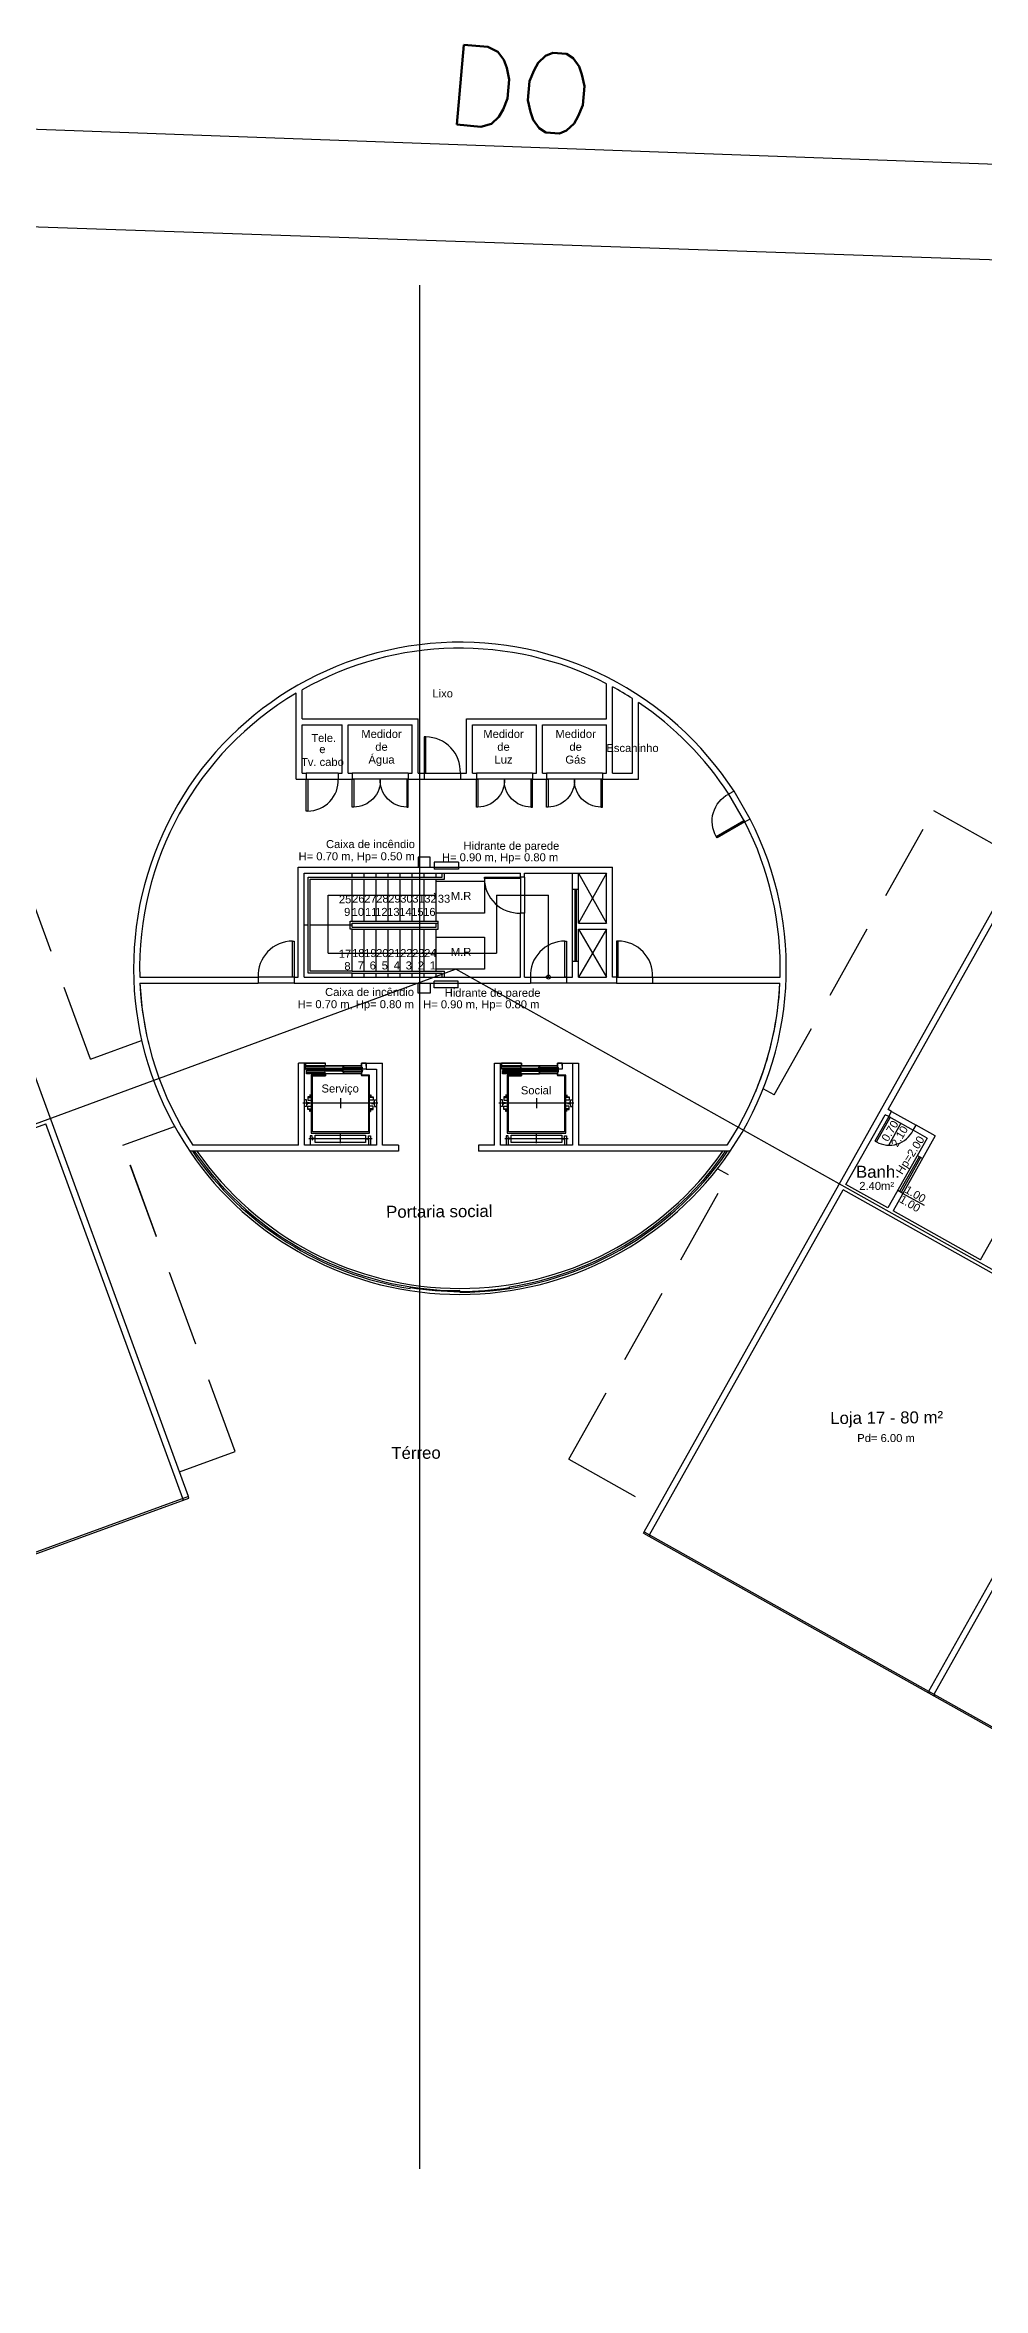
# Model space of a CAD drawing. Header units: millimetres. Extents: x -210 to 1173, y -437 to 320.
# Drawn here: x 375.7 to 399.1, y -45.3 to 10.7 of the extents above; entities that cross this region are included whole.
import ezdxf
from ezdxf.enums import TextEntityAlignment as Align

# ---------------------------------------------------------------- set-up
doc = ezdxf.new("R2010")
doc.units = ezdxf.units.MM
doc.header["$LTSCALE"] = 0.3
for name, pattern in [('DASHDOTX2', [50.8, 25.4, -12.7, 0, -12.7]), ('DASHED2', [9.525, 6.35, -3.175]), ('LTYPE_4', [112.5, 56.25, -56.25]), ('LTYPE_6', [168.75, 112.5, -28.125, 0, -28.125])]:
    doc.linetypes.add(name, pattern=pattern)
for name, color, linetype in [('330', 254, 'Continuous'), ('500', 254, 'Continuous'), ('551', 255, 'Continuous'), ('CORTE', 6, 'Continuous'), ('COTAS', 1, 'Continuous'), ('ESQUADRIAS', 3, 'Continuous'), ('LAYER_0', 6, 'Continuous'), ('LINHA DE CORTE', 6, 'DASHDOTX2'), ('PISO', 1, 'Continuous'), ('PROJEÇÃO', 1, 'DASHED2'), ('TEXTOS', 2, 'Continuous'), ('VISTA', 2, 'Continuous')]:
    doc.layers.add(name, color=color, linetype=linetype)
doc.styles.add('2MM 1_100', font='ARIAL.TTF', dxfattribs={"height": 0.2})
doc.styles.add('3MM 1_100', font='ARIAL.TTF', dxfattribs={"height": 0.3})
doc.styles.add('ROMANS', font='romans.shx')

msp = doc.modelspace()

# ---------------------------------------------------------------- linework, layer by layer
for p, q in [((385.035, -42.36), (385.035, 4.708)), ((345.217, -27.382), (385.926, -12.382)), ((429.647, -36.903), (385.934, -12.382))]:
    msp.add_line(p, q)
at = {"layer": '330'}
msp.add_polyline3d([(343.757, 7.256, 0), (428.578, 4.339, 0), (433.146, -0.858, 0), (432.772, -49.167, 0), (431.385, -51.687, 0), (429.092, -52.744, 0), (381.176, -48.706, 0), (330.715, -44.793, 0), (328.386, -44.357, 0), (328.073, -43.165, 0)], close=True, dxfattribs=at)
at = {"layer": '500'}
msp.add_polyline3d([(347.878, 9.613, 0), (429.092, 6.649, 0), (431.159, 5.757, 0), (433.48, 4.017, 0), (434.828, 0.477, 0), (435.256, -53.294, 0), (434.428, -54.497, 0), (432.094, -54.799, 0), (329.726, -46.609, 0), (327.317, -45.296, 0), (327.461, -43.391, 0), (342.74, 7.09, 0), (343.948, 8.811, 0), (345.503, 9.509, 0)], close=True, dxfattribs=at)
at = {"layer": 'CORTE'}
for p, q in [((399.033, -19.648), (408.769, -2.286)), ((381.945, -7.632), (381.945, -5.488)), ((382.095, -6.132), (382.095, -5.401)), ((389.695, -6.132), (389.695, -5.25)), ((389.845, -7.482), (389.845, -5.329)), ((382.095, -6.132), (384.995, -6.132)), ((384.995, -7.482), (384.995, -6.132)), ((386.195, -6.132), (389.695, -6.132)), ((386.195, -7.482), (386.195, -6.132)), ((390.345, -7.482), (390.345, -5.624)), ((390.495, -7.632), (390.495, -5.722)), ((391.288, -6.132), (391.291, -6.132)), ((382.095, -6.282), (383.095, -6.282)), ((382.095, -7.482), (382.095, -6.282)), ((383.095, -7.482), (383.095, -6.282)), ((383.245, -6.282), (384.845, -6.282)), ((383.245, -7.482), (383.245, -6.282)), ((384.845, -7.482), (384.845, -6.282)), ((386.345, -6.282), (387.945, -6.282)), ((386.345, -7.482), (386.345, -6.282)), ((387.945, -7.482), (387.945, -6.282)), ((388.095, -6.282), (389.695, -6.282)), ((388.095, -7.482), (388.095, -6.282)), ((389.695, -7.482), (389.695, -6.282)), ((379.256, -25.564), (372.755, -7.75)), ((381.945, -7.632), (382.195, -7.632)), ((382.095, -7.482), (382.195, -7.482)), ((382.195, -7.482), (382.195, -7.632)), ((382.995, -7.482), (383.095, -7.482)), ((382.995, -7.482), (382.995, -7.632)), ((382.995, -7.632), (383.385, -7.632)), ((383.245, -7.482), (383.345, -7.482)), ((383.345, -7.482), (383.345, -7.632)), ((384.705, -7.632), (385.145, -7.632)), ((384.745, -7.482), (384.845, -7.482)), ((384.745, -7.482), (384.745, -7.632)), ((384.995, -7.482), (385.145, -7.482)), ((385.145, -7.482), (385.145, -7.632)), ((386.045, -7.482), (386.195, -7.482)), ((386.045, -7.482), (386.045, -7.632)), ((386.045, -7.632), (386.445, -7.632)), ((386.345, -7.482), (386.445, -7.482)), ((386.445, -7.482), (386.445, -7.632)), ((387.845, -7.482), (387.945, -7.482)), ((387.845, -7.482), (387.845, -7.632)), ((387.845, -7.632), (388.195, -7.632)), ((388.095, -7.482), (388.195, -7.482)), ((388.195, -7.482), (388.195, -7.632)), ((389.595, -7.482), (389.695, -7.482)), ((389.595, -7.482), (389.595, -7.632)), ((389.595, -7.632), (390.495, -7.632)), ((389.845, -7.482), (390.345, -7.482)), ((392.879, -7.939), (392.745, -8.008)), ((393.281, -8.633), (393.147, -8.701)), ((381.995, -9.832), (389.845, -9.832)), ((381.995, -12.582), (381.995, -9.832)), ((382.145, -9.982), (387.545, -9.982)), ((382.145, -12.582), (382.145, -9.982)), ((382.295, -9.832), (382.295, -9.832)), ((385.995, -9.712), (385.395, -9.712)), ((385.395, -9.712), (385.395, -9.882)), ((385.995, -9.882), (385.395, -9.882)), ((385.995, -9.712), (385.995, -9.882)), ((387.545, -10.082), (387.545, -9.982)), ((387.645, -9.982), (388.845, -9.982)), ((387.645, -10.082), (387.645, -9.982)), ((388.845, -9.982), (389.695, -9.982)), ((388.845, -12.582), (388.845, -9.982)), ((388.995, -11.232), (388.995, -9.982)), ((389.695, -9.982), (388.995, -11.232)), ((388.995, -9.982), (389.695, -11.232)), ((389.695, -11.232), (389.695, -9.982)), ((389.845, -12.582), (389.845, -9.832)), ((390.636, -26.444), (399.595, -10.468)), ((396.727, -15.889), (399.726, -10.541)), ((387.545, -12.582), (387.545, -10.982)), ((387.645, -12.582), (387.645, -10.982)), ((388.995, -11.232), (389.695, -11.232)), ((388.995, -11.382), (389.695, -11.382)), ((388.995, -12.582), (388.995, -11.382)), ((388.995, -11.382), (389.695, -12.582)), ((389.695, -11.382), (388.995, -12.582)), ((389.695, -12.582), (389.695, -11.382)), ((378.038, -12.582), (380.995, -12.582)), ((378.043, -12.732), (380.995, -12.732)), ((380.995, -12.582), (380.995, -12.732)), ((381.895, -12.582), (381.895, -12.732)), ((381.895, -12.582), (381.995, -12.582)), ((381.895, -12.732), (387.795, -12.732)), ((382.145, -12.582), (387.545, -12.582)), ((385.394, -12.852), (385.394, -12.682)), ((385.994, -12.852), (385.394, -12.852)), ((385.994, -12.682), (385.394, -12.682)), ((385.994, -12.852), (385.994, -12.682)), ((387.645, -12.582), (387.795, -12.582)), ((388.695, -12.582), (388.845, -12.582)), ((389.945, -12.732), (388.695, -12.732)), ((388.995, -12.582), (389.695, -12.582)), ((389.945, -12.582), (389.845, -12.582)), ((389.845, -12.732), (389.845, -12.732)), ((389.945, -12.582), (389.945, -12.732)), ((390.845, -12.582), (394.032, -12.583)), ((390.845, -12.582), (390.845, -12.732)), ((390.845, -12.732), (394.026, -12.733)), ((382, -16.782), (382, -14.732)), ((382.175, -14.732), (382, -14.732)), ((382.15, -16.782), (382.15, -14.732)), ((382.15, -14.882), (382.175, -14.882)), ((382.15, -16.782), (382.15, -14.882)), ((383.695, -14.732), (384.1, -14.732)), ((383.695, -14.882), (383.95, -14.882)), ((383.95, -14.882), (383.95, -16.782)), ((384.1, -16.782), (384.1, -14.732)), ((386.895, -14.733), (387.07, -14.733)), ((386.895, -16.783), (386.895, -14.733)), ((387.045, -16.783), (387.045, -14.733)), ((387.045, -16.783), (387.045, -14.883)), ((388.59, -14.733), (388.995, -14.733)), ((388.645, -15.053), (388.644, -15.053)), ((388.845, -14.733), (388.845, -16.783)), ((388.995, -14.733), (388.995, -16.783)), ((368.329, -18.958), (375.696, -16.247)), ((379.115, -25.615), (375.696, -16.247)), ((395.675, -17.764), (396.653, -16.02)), ((396.741, -16.069), (396.653, -16.02)), ((396.814, -15.938), (396.727, -15.889)), ((396.741, -16.069), (396.814, -15.938)), ((382, -16.782), (379.366, -16.782)), ((383.95, -16.782), (382.15, -16.782)), ((384.498, -16.782), (384.1, -16.782)), ((384.498, -16.782), (384.498, -16.932)), ((386.895, -16.783), (386.498, -16.782)), ((386.498, -16.782), (386.498, -16.932)), ((388.845, -16.783), (387.045, -16.783)), ((392.703, -16.783), (388.995, -16.783)), ((397.7, -16.607), (396.722, -18.351)), ((397.904, -16.549), (396.853, -18.425)), ((397.351, -16.411), (397.425, -16.28)), ((397.7, -16.607), (397.351, -16.411)), ((397.904, -16.549), (397.425, -16.28)), ((384.1, -16.932), (379.286, -16.932)), ((384.498, -16.932), (384.1, -16.932)), ((392.783, -16.933), (386.498, -16.932)), ((390.767, -26.517), (395.602, -17.895)), ((401.402, -21.148), (395.602, -17.895)), ((396.722, -18.351), (395.675, -17.764)), ((399.033, -19.648), (396.853, -18.425)), ((397.744, -30.43), (401.528, -23.684)), ((397.875, -30.503), (401.659, -23.757))]:
    msp.add_line(p, q, dxfattribs=at)
for points in [[(385.295, -9.832), (385.295, -9.582), (384.995, -9.582), (384.995, -9.832)], [(385.294, -12.732), (385.294, -12.982), (384.994, -12.982), (384.994, -12.732)]]:
    msp.add_lwpolyline(points, close=True, dxfattribs=at)
for radius, start, end in [(8.15, 32.8772, 214.0947), (8, 62.7709, 119.5018), (8, 120.7439, 181.5674), (8, 57.3981, 61.556), (8, 32.9832, 56.1136), (8.15, 325.8983, 27.244), (8, 358.4307, 27.244), (8, 182.6425, 193.7063), (8, 182.6425, 213.5266), (8, 326.4665, 357.3556), (8, 337.3907, 357.3556)]:
    msp.add_arc((386.035, -12.363), radius, start, end, dxfattribs=at)
at = {"layer": 'COTAS'}
for p, q in [((382.745, -11.982), (382.745, -10.532)), ((382.745, -10.532), (385.445, -10.532)), ((385.445, -10.532), (385.395, -10.481)), ((385.445, -10.532), (385.395, -10.581)), ((386.945, -10.532), (388.245, -10.532)), ((386.945, -10.532), (386.945, -11.982)), ((388.245, -12.582), (388.245, -10.532)), ((382.745, -11.982), (386.945, -11.982)), ((396.741, -16.783), (397.046, -16.24)), ((397.097, -17.989), (397.624, -18.284))]:
    msp.add_line(p, q, dxfattribs=at)
msp.add_circle((388.245, -12.582), 0.05, dxfattribs=at)
at = {"layer": 'ESQUADRIAS'}
for p, q in [((384.793, -20.363), (384.799, -20.323)), ((386.034, -20.458), (386.034, -20.418)), ((387.276, -20.363), (387.269, -20.323)), ((379.256, -25.564), (348.631, -36.739)), ((348.645, -36.777), (379.269, -25.601)), ((379.269, -25.601), (379.256, -25.564)), ((390.616, -26.479), (390.636, -26.444)), ((390.616, -26.479), (419.05, -42.424)), ((390.636, -26.444), (419.07, -42.389))]:
    msp.add_line(p, q, dxfattribs=at)
for points in [[(385.145, -7.482), (385.185, -7.482), (385.185, -6.582), (385.145, -6.582)], [(387.545, -10.082), (387.545, -10.122), (386.645, -10.122), (386.645, -10.082)], [(381.895, -12.582), (381.855, -12.582), (381.855, -11.682), (381.895, -11.682)], [(388.695, -12.582), (388.655, -12.582), (388.655, -11.682), (388.695, -11.682)], [(389.945, -12.582), (389.985, -12.582), (389.985, -11.682), (389.945, -11.682)], [(396.398, -16.679), (396.433, -16.699), (396.775, -16.088), (396.741, -16.069)]]:
    msp.add_lwpolyline(points, close=True, dxfattribs=at)
at = {"layer": 'ESQUADRIAS', "extrusion": (-4.20167e-10, 2.37721e-09, 1), "elevation": 0}
msp.add_lwpolyline([(382.195, -7.632), (382.235, -7.632), (382.235, -8.432), (382.195, -8.432)], close=True, dxfattribs=at)
at = {"layer": 'ESQUADRIAS', "extrusion": (2.18219e-21, 1.22461e-16, -1)}
for points in [[(-383.345, -7.632), (-383.385, -7.632), (-383.385, -8.332), (-383.345, -8.332)], [(-384.745, -7.632), (-384.705, -7.632), (-384.705, -8.332), (-384.745, -8.332)], [(-386.445, -7.632), (-386.485, -7.632), (-386.485, -8.332), (-386.445, -8.332)], [(-387.845, -7.632), (-387.805, -7.632), (-387.805, -8.332), (-387.845, -8.332)], [(-388.195, -7.632), (-388.235, -7.632), (-388.235, -8.332), (-388.195, -8.332)], [(-389.595, -7.632), (-389.555, -7.632), (-389.555, -8.332), (-389.595, -8.332)]]:
    msp.add_lwpolyline(points, close=True, dxfattribs=at)
at = {"layer": 'ESQUADRIAS', "extrusion": (-2.75354e-14, 4.50826e-14, -1)}
msp.add_lwpolyline([(-392.435, -9.068), (-393.127, -8.667), (-393.147, -8.701), (-392.455, -9.103)], close=True, dxfattribs=at)
at = {"layer": 'ESQUADRIAS'}
for radius, start, end in [(8.095, 214.3587, 261.1755), (8.055, 214.5534, 269.9965), (8.095, 269.9965, 325.6344), (8.055, 278.8175, 325.4396), (8.075, 261.1755, 278.8175)]:
    msp.add_arc((386.035, -12.363), radius, start, end, dxfattribs=at)
at = {"layer": 'LAYER_0', "color": 7}
for p, q in [((382.175, -14.882), (382.175, -14.732)), ((383.695, -14.732), (383.695, -14.882)), ((387.07, -14.883), (387.07, -14.733)), ((388.59, -14.733), (388.59, -14.883))]:
    msp.add_line(p, q, dxfattribs=at)
at = {"layer": 'LAYER_0', "color": 11}
for p, q in [((382.675, -14.732), (382.175, -14.732)), ((382.175, -14.732), (382.175, -14.792)), ((382.175, -14.882), (382.175, -14.792)), ((382.175, -14.792), (383.575, -14.792)), ((383.605, -14.882), (382.175, -14.882)), ((382.177, -14.79), (382.177, -14.734)), ((382.177, -14.734), (382.673, -14.734)), ((382.19, -14.79), (382.177, -14.79)), ((382.19, -14.792), (382.19, -14.79)), ((382.2, -15.002), (382.2, -14.912)), ((383.605, -14.912), (382.2, -14.912)), ((383.575, -15.002), (382.2, -15.002)), ((382.673, -15.032), (382.32, -15.032)), ((382.32, -15.032), (382.32, -16.482)), ((382.35, -16.452), (382.35, -15.052)), ((382.35, -15.052), (382.675, -15.052)), ((383.125, -14.797), (382.655, -14.797)), ((382.655, -14.797), (382.655, -14.837)), ((382.655, -14.837), (382.67, -14.837)), ((382.655, -14.997), (382.655, -14.957)), ((382.655, -14.957), (382.67, -14.957)), ((383.125, -14.997), (382.655, -14.997)), ((382.657, -14.835), (382.657, -14.799)), ((382.657, -14.799), (383.123, -14.799)), ((382.67, -14.835), (382.657, -14.835)), ((382.67, -14.959), (382.657, -14.959)), ((382.657, -14.959), (382.657, -14.995)), ((382.657, -14.995), (383.123, -14.995)), ((382.673, -14.79), (382.66, -14.79)), ((382.66, -14.79), (382.66, -14.792)), ((382.66, -15.002), (382.66, -15.004)), ((382.66, -15.004), (382.673, -15.004)), ((382.67, -14.837), (382.67, -14.835)), ((382.67, -14.957), (382.67, -14.959)), ((382.673, -14.734), (382.673, -14.79)), ((382.673, -15.004), (382.673, -15.032)), ((382.675, -14.792), (382.675, -14.732)), ((382.675, -15.002), (382.675, -15.052)), ((383.587, -14.842), (383.105, -14.842)), ((383.105, -14.842), (383.105, -14.882)), ((383.105, -14.952), (383.105, -14.912)), ((383.587, -14.952), (383.105, -14.952)), ((383.107, -14.88), (383.107, -14.844)), ((383.107, -14.844), (383.585, -14.844)), ((383.12, -14.88), (383.107, -14.88)), ((383.12, -14.914), (383.107, -14.914)), ((383.107, -14.914), (383.107, -14.95)), ((383.107, -14.95), (383.585, -14.95)), ((383.11, -14.837), (383.11, -14.835)), ((383.11, -14.835), (383.123, -14.835)), ((383.125, -14.837), (383.11, -14.837)), ((383.125, -14.957), (383.11, -14.957)), ((383.11, -14.957), (383.11, -14.959)), ((383.11, -14.959), (383.123, -14.959)), ((383.12, -14.882), (383.12, -14.88)), ((383.12, -14.912), (383.12, -14.914)), ((383.123, -14.835), (383.123, -14.799)), ((383.123, -14.959), (383.123, -14.995)), ((383.125, -14.797), (383.125, -14.837)), ((383.125, -14.997), (383.125, -14.957)), ((383.585, -14.88), (383.572, -14.88)), ((383.572, -14.88), (383.572, -14.882)), ((383.572, -14.914), (383.572, -14.912)), ((383.585, -14.914), (383.572, -14.914)), ((383.575, -14.732), (383.575, -14.837)), ((383.575, -14.732), (383.695, -14.732)), ((383.575, -14.837), (383.59, -14.837)), ((383.575, -14.957), (383.59, -14.957)), ((383.575, -14.957), (383.575, -15.002)), ((383.575, -15.002), (383.575, -15.052)), ((383.75, -15.052), (383.575, -15.052)), ((383.577, -14.835), (383.577, -14.734)), ((383.693, -14.734), (383.577, -14.734)), ((383.592, -14.835), (383.577, -14.835)), ((383.592, -14.959), (383.577, -14.959)), ((383.577, -14.959), (383.577, -15.002)), ((383.577, -15.032), (383.577, -15.002)), ((383.78, -15.032), (383.577, -15.032)), ((383.585, -14.844), (383.585, -14.88)), ((383.585, -14.95), (383.585, -14.914)), ((383.587, -14.882), (383.587, -14.842)), ((383.587, -14.912), (383.587, -14.952)), ((383.59, -14.837), (383.59, -14.882)), ((383.59, -14.957), (383.59, -14.912)), ((383.592, -14.88), (383.592, -14.835)), ((383.605, -14.88), (383.592, -14.88)), ((383.605, -14.914), (383.592, -14.914)), ((383.592, -14.914), (383.592, -14.959)), ((383.605, -14.882), (383.605, -14.88)), ((383.695, -14.882), (383.605, -14.882)), ((383.605, -14.912), (383.605, -14.914)), ((383.68, -14.792), (383.68, -14.79)), ((383.68, -14.79), (383.693, -14.79)), ((383.695, -14.792), (383.68, -14.792)), ((383.693, -14.79), (383.693, -14.734)), ((383.695, -14.732), (383.695, -14.792)), ((383.695, -14.792), (383.695, -14.882)), ((383.75, -15.052), (383.75, -16.452)), ((383.78, -16.482), (383.78, -15.032)), ((387.57, -14.733), (387.07, -14.733)), ((387.07, -14.733), (387.07, -14.793)), ((387.07, -14.883), (387.07, -14.793)), ((387.07, -14.793), (388.47, -14.793)), ((388.5, -14.883), (387.07, -14.883)), ((387.072, -14.791), (387.072, -14.735)), ((387.072, -14.735), (387.568, -14.735)), ((387.085, -14.791), (387.072, -14.791)), ((387.085, -14.793), (387.085, -14.791)), ((387.095, -15.003), (387.095, -14.913)), ((388.5, -14.913), (387.095, -14.913)), ((388.47, -15.003), (387.095, -15.003)), ((387.568, -15.033), (387.215, -15.033)), ((387.215, -15.033), (387.215, -16.483)), ((387.245, -16.453), (387.245, -15.053)), ((387.245, -15.053), (387.57, -15.053)), ((388.02, -14.798), (387.55, -14.798)), ((387.55, -14.798), (387.55, -14.838)), ((387.55, -14.838), (387.565, -14.838)), ((387.55, -14.998), (387.55, -14.958)), ((387.55, -14.958), (387.565, -14.958)), ((388.02, -14.998), (387.55, -14.998)), ((387.552, -14.836), (387.552, -14.8)), ((387.552, -14.8), (388.018, -14.8)), ((387.565, -14.836), (387.552, -14.836)), ((387.565, -14.96), (387.552, -14.96)), ((387.552, -14.96), (387.552, -14.996)), ((387.552, -14.996), (388.018, -14.996)), ((387.568, -14.791), (387.555, -14.791)), ((387.555, -14.791), (387.555, -14.793)), ((387.555, -15.003), (387.555, -15.005)), ((387.555, -15.005), (387.568, -15.005)), ((387.565, -14.838), (387.565, -14.836)), ((387.565, -14.958), (387.565, -14.96)), ((387.568, -14.735), (387.568, -14.791)), ((387.568, -15.005), (387.568, -15.033)), ((387.57, -14.793), (387.57, -14.733)), ((387.57, -15.003), (387.57, -15.053)), ((388.482, -14.843), (388, -14.843)), ((388, -14.843), (388, -14.883)), ((388, -14.953), (388, -14.913)), ((388.482, -14.953), (388, -14.953)), ((388.002, -14.881), (388.002, -14.845)), ((388.002, -14.845), (388.48, -14.845)), ((388.015, -14.881), (388.002, -14.881)), ((388.015, -14.915), (388.002, -14.915)), ((388.002, -14.915), (388.002, -14.951)), ((388.002, -14.951), (388.48, -14.951)), ((388.005, -14.838), (388.005, -14.836)), ((388.005, -14.836), (388.018, -14.836)), ((388.02, -14.838), (388.005, -14.838)), ((388.02, -14.958), (388.005, -14.958)), ((388.005, -14.958), (388.005, -14.96)), ((388.005, -14.96), (388.018, -14.96)), ((388.015, -14.883), (388.015, -14.881)), ((388.015, -14.913), (388.015, -14.915)), ((388.018, -14.836), (388.018, -14.8)), ((388.018, -14.96), (388.018, -14.996)), ((388.02, -14.798), (388.02, -14.838)), ((388.02, -14.998), (388.02, -14.958)), ((388.48, -14.881), (388.467, -14.881)), ((388.467, -14.881), (388.467, -14.883)), ((388.467, -14.915), (388.467, -14.913)), ((388.48, -14.915), (388.467, -14.915)), ((388.47, -14.733), (388.47, -14.838)), ((388.47, -14.733), (388.59, -14.733)), ((388.47, -14.838), (388.485, -14.838)), ((388.47, -14.958), (388.485, -14.958)), ((388.47, -14.958), (388.47, -15.003)), ((388.47, -15.003), (388.47, -15.053)), ((388.645, -15.053), (388.47, -15.053)), ((388.472, -14.836), (388.472, -14.735)), ((388.588, -14.735), (388.472, -14.735)), ((388.487, -14.836), (388.472, -14.836)), ((388.487, -14.96), (388.472, -14.96)), ((388.472, -14.96), (388.472, -15.003)), ((388.472, -15.033), (388.472, -15.003)), ((388.675, -15.033), (388.472, -15.033)), ((388.48, -14.845), (388.48, -14.881)), ((388.48, -14.951), (388.48, -14.915)), ((388.482, -14.883), (388.482, -14.843)), ((388.482, -14.913), (388.482, -14.953)), ((388.485, -14.838), (388.485, -14.883)), ((388.485, -14.958), (388.485, -14.913)), ((388.487, -14.881), (388.487, -14.836)), ((388.5, -14.881), (388.487, -14.881)), ((388.5, -14.915), (388.487, -14.915)), ((388.487, -14.915), (388.487, -14.96)), ((388.5, -14.883), (388.5, -14.881)), ((388.59, -14.883), (388.5, -14.883)), ((388.5, -14.913), (388.5, -14.915)), ((388.575, -14.793), (388.575, -14.791)), ((388.575, -14.791), (388.588, -14.791)), ((388.59, -14.793), (388.575, -14.793)), ((388.588, -14.791), (388.588, -14.735)), ((388.59, -14.733), (388.59, -14.793)), ((388.59, -14.793), (388.59, -14.883)), ((388.645, -15.053), (388.645, -16.453)), ((388.675, -16.483), (388.675, -15.033)), ((382.2, -15.647), (382.15, -15.647)), ((382.2, -15.687), (382.2, -15.647)), ((382.2, -15.687), (382.2, -15.732)), ((382.2, -15.687), (382.205, -15.687)), ((382.208, -15.691), (382.205, -15.687)), ((382.21, -15.724), (382.208, -15.691)), ((382.289, -15.576), (382.235, -15.576)), ((382.235, -15.576), (382.235, -15.657)), ((382.295, -15.582), (382.235, -15.582)), ((382.235, -15.657), (382.295, -15.657)), ((382.295, -15.522), (382.289, -15.522)), ((382.289, -15.522), (382.289, -15.576)), ((382.295, -15.522), (382.295, -15.582)), ((382.295, -15.582), (382.32, -15.582)), ((382.295, -15.657), (382.32, -15.657)), ((383.805, -15.582), (383.78, -15.582)), ((383.805, -15.657), (383.78, -15.657)), ((383.805, -15.522), (383.805, -15.582)), ((383.805, -15.522), (383.811, -15.522)), ((383.805, -15.582), (383.865, -15.582)), ((383.865, -15.657), (383.805, -15.657)), ((383.811, -15.522), (383.811, -15.576)), ((383.811, -15.576), (383.865, -15.576)), ((383.865, -15.576), (383.865, -15.657)), ((383.89, -15.724), (383.892, -15.691)), ((383.892, -15.691), (383.896, -15.687)), ((383.9, -15.687), (383.896, -15.687)), ((383.9, -15.687), (383.9, -15.647)), ((383.9, -15.647), (383.95, -15.647)), ((383.9, -15.732), (383.9, -15.687)), ((387.095, -15.648), (387.045, -15.648)), ((387.095, -15.688), (387.095, -15.648)), ((387.095, -15.688), (387.095, -15.733)), ((387.095, -15.688), (387.099, -15.688)), ((387.103, -15.691), (387.099, -15.688)), ((387.105, -15.725), (387.103, -15.691)), ((387.184, -15.577), (387.13, -15.577)), ((387.13, -15.577), (387.13, -15.658)), ((387.19, -15.583), (387.13, -15.583)), ((387.13, -15.658), (387.19, -15.658)), ((387.19, -15.523), (387.184, -15.523)), ((387.184, -15.523), (387.184, -15.577)), ((387.19, -15.523), (387.19, -15.583)), ((387.19, -15.583), (387.215, -15.583)), ((387.19, -15.658), (387.215, -15.658)), ((388.7, -15.583), (388.675, -15.583)), ((388.7, -15.658), (388.675, -15.658)), ((388.7, -15.523), (388.7, -15.583)), ((388.7, -15.523), (388.706, -15.523)), ((388.7, -15.583), (388.76, -15.583)), ((388.76, -15.658), (388.7, -15.658)), ((388.706, -15.523), (388.706, -15.577)), ((388.706, -15.577), (388.76, -15.577)), ((388.76, -15.577), (388.76, -15.658)), ((388.785, -15.725), (388.787, -15.691)), ((388.787, -15.691), (388.79, -15.688)), ((388.795, -15.688), (388.79, -15.688)), ((388.795, -15.688), (388.795, -15.648)), ((388.795, -15.648), (388.845, -15.648)), ((388.795, -15.733), (388.795, -15.688)), ((382.2, -15.817), (382.15, -15.817)), ((382.2, -15.732), (382.2, -15.777)), ((382.2, -15.777), (382.2, -15.817)), ((382.2, -15.777), (382.205, -15.777)), ((382.208, -15.774), (382.205, -15.777)), ((382.21, -15.74), (382.208, -15.774)), ((382.214, -15.728), (382.21, -15.724)), ((382.21, -15.74), (382.214, -15.737)), ((382.23, -15.728), (382.214, -15.728)), ((382.23, -15.737), (382.214, -15.737)), ((382.23, -15.728), (382.233, -15.724)), ((382.23, -15.737), (382.233, -15.74)), ((382.275, -15.724), (382.233, -15.724)), ((382.275, -15.74), (382.233, -15.74)), ((382.235, -15.888), (382.235, -15.807)), ((382.235, -15.807), (382.295, -15.807)), ((382.295, -15.882), (382.235, -15.882)), ((382.289, -15.888), (382.235, -15.888)), ((382.275, -15.732), (382.275, -15.724)), ((382.275, -15.732), (382.275, -15.74)), ((382.289, -15.942), (382.289, -15.888)), ((382.295, -15.942), (382.289, -15.942)), ((382.295, -15.807), (382.32, -15.807)), ((382.295, -15.882), (382.32, -15.882)), ((382.295, -15.942), (382.295, -15.882)), ((383.805, -15.807), (383.78, -15.807)), ((383.805, -15.882), (383.78, -15.882)), ((383.865, -15.807), (383.805, -15.807)), ((383.805, -15.942), (383.805, -15.882)), ((383.805, -15.882), (383.865, -15.882)), ((383.805, -15.942), (383.811, -15.942)), ((383.811, -15.942), (383.811, -15.888)), ((383.811, -15.888), (383.865, -15.888)), ((383.825, -15.732), (383.825, -15.724)), ((383.825, -15.724), (383.867, -15.724)), ((383.825, -15.732), (383.825, -15.74)), ((383.825, -15.74), (383.867, -15.74)), ((383.865, -15.888), (383.865, -15.807)), ((383.871, -15.728), (383.867, -15.724)), ((383.871, -15.737), (383.867, -15.74)), ((383.871, -15.728), (383.887, -15.728)), ((383.871, -15.737), (383.887, -15.737)), ((383.89, -15.724), (383.887, -15.728)), ((383.887, -15.737), (383.89, -15.74)), ((383.89, -15.74), (383.892, -15.774)), ((383.892, -15.774), (383.896, -15.777)), ((383.9, -15.777), (383.896, -15.777)), ((383.9, -15.777), (383.9, -15.732)), ((383.9, -15.777), (383.9, -15.817)), ((383.9, -15.817), (383.95, -15.817)), ((387.095, -15.818), (387.045, -15.818)), ((387.095, -15.733), (387.095, -15.778)), ((387.095, -15.778), (387.095, -15.818)), ((387.095, -15.778), (387.099, -15.778)), ((387.103, -15.774), (387.099, -15.778)), ((387.105, -15.741), (387.103, -15.774)), ((387.108, -15.728), (387.105, -15.725)), ((387.105, -15.741), (387.108, -15.737)), ((387.124, -15.728), (387.108, -15.728)), ((387.124, -15.737), (387.108, -15.737)), ((387.124, -15.728), (387.128, -15.725)), ((387.124, -15.737), (387.128, -15.741)), ((387.17, -15.725), (387.128, -15.725)), ((387.17, -15.741), (387.128, -15.741)), ((387.13, -15.889), (387.13, -15.808)), ((387.13, -15.808), (387.19, -15.808)), ((387.19, -15.883), (387.13, -15.883)), ((387.184, -15.889), (387.13, -15.889)), ((387.17, -15.733), (387.17, -15.725)), ((387.17, -15.733), (387.17, -15.741)), ((387.184, -15.943), (387.184, -15.889)), ((387.19, -15.943), (387.184, -15.943)), ((387.19, -15.808), (387.215, -15.808)), ((387.19, -15.883), (387.215, -15.883)), ((387.19, -15.943), (387.19, -15.883)), ((388.7, -15.808), (388.675, -15.808)), ((388.7, -15.883), (388.675, -15.883)), ((388.76, -15.808), (388.7, -15.808)), ((388.7, -15.943), (388.7, -15.883)), ((388.7, -15.883), (388.76, -15.883)), ((388.7, -15.943), (388.706, -15.943)), ((388.706, -15.943), (388.706, -15.889)), ((388.706, -15.889), (388.76, -15.889)), ((388.72, -15.733), (388.72, -15.725)), ((388.72, -15.725), (388.762, -15.725)), ((388.72, -15.733), (388.72, -15.741)), ((388.72, -15.741), (388.762, -15.741)), ((388.76, -15.889), (388.76, -15.808)), ((388.765, -15.728), (388.762, -15.725)), ((388.765, -15.737), (388.762, -15.741)), ((388.765, -15.728), (388.781, -15.728)), ((388.765, -15.737), (388.781, -15.737)), ((388.785, -15.725), (388.781, -15.728)), ((388.781, -15.737), (388.785, -15.741)), ((388.785, -15.741), (388.787, -15.774)), ((388.787, -15.774), (388.79, -15.778)), ((388.795, -15.778), (388.79, -15.778)), ((388.795, -15.778), (388.795, -15.733)), ((388.795, -15.778), (388.795, -15.818)), ((388.795, -15.818), (388.845, -15.818)), ((382.346, -16.55), (382.296, -16.55)), ((382.296, -16.55), (382.296, -16.782)), ((382.32, -16.482), (383.78, -16.482)), ((382.346, -16.59), (382.346, -16.55)), ((383.75, -16.452), (382.35, -16.452)), ((382.42, -16.712), (382.42, -16.532)), ((382.42, -16.532), (383.68, -16.532)), ((383.68, -16.712), (382.42, -16.712)), ((383.68, -16.532), (383.68, -16.712)), ((383.754, -16.59), (383.754, -16.55)), ((383.754, -16.55), (383.804, -16.55)), ((383.754, -16.655), (383.754, -16.782)), ((383.804, -16.55), (383.804, -16.782)), ((387.241, -16.55), (387.191, -16.55)), ((387.191, -16.55), (387.191, -16.783)), ((387.215, -16.483), (388.675, -16.483)), ((387.241, -16.59), (387.241, -16.55)), ((387.241, -16.655), (387.241, -16.783)), ((388.645, -16.453), (387.245, -16.453)), ((387.315, -16.713), (387.315, -16.533)), ((387.315, -16.533), (388.575, -16.533)), ((388.575, -16.713), (387.315, -16.713)), ((388.575, -16.533), (388.575, -16.713)), ((388.649, -16.59), (388.649, -16.55)), ((388.649, -16.55), (388.699, -16.55)), ((388.649, -16.655), (388.649, -16.783)), ((388.699, -16.55), (388.699, -16.783))]:
    msp.add_line(p, q, dxfattribs=at)
at = {"layer": 'LAYER_0', "color": 1}
for p, q in [((382.175, -14.812), (382.655, -14.812)), ((382.655, -14.822), (382.175, -14.822)), ((382.175, -14.857), (383.105, -14.857)), ((383.105, -14.867), (382.175, -14.867)), ((382.2, -14.927), (383.105, -14.927)), ((383.105, -14.937), (382.2, -14.937)), ((382.655, -14.972), (382.2, -14.972)), ((382.2, -14.982), (382.655, -14.982)), ((387.07, -14.813), (387.55, -14.813)), ((387.55, -14.823), (387.07, -14.823)), ((387.07, -14.858), (388, -14.858)), ((388, -14.868), (387.07, -14.868)), ((387.095, -14.928), (388, -14.928)), ((388, -14.938), (387.095, -14.938)), ((387.55, -14.973), (387.095, -14.973)), ((387.095, -14.983), (387.55, -14.983)), ((382.346, -16.59), (382.346, -16.655)), ((382.35, -16.594), (382.346, -16.59)), ((382.35, -16.651), (382.346, -16.655)), ((382.35, -16.594), (382.35, -16.62)), ((382.363, -16.62), (382.35, -16.62)), ((382.363, -16.624), (382.35, -16.624)), ((382.35, -16.624), (382.35, -16.651)), ((382.363, -16.62), (382.365, -16.618)), ((382.365, -16.626), (382.363, -16.624)), ((382.4, -16.618), (382.365, -16.618)), ((382.4, -16.626), (382.365, -16.626)), ((382.4, -16.618), (382.4, -16.626)), ((383.7, -16.626), (383.7, -16.618)), ((383.7, -16.618), (383.735, -16.618)), ((383.7, -16.626), (383.735, -16.626)), ((383.735, -16.618), (383.737, -16.62)), ((383.737, -16.624), (383.735, -16.626)), ((383.737, -16.62), (383.75, -16.62)), ((383.737, -16.624), (383.75, -16.624)), ((383.75, -16.594), (383.754, -16.59)), ((383.75, -16.62), (383.75, -16.594)), ((383.75, -16.651), (383.75, -16.624)), ((383.75, -16.651), (383.754, -16.655)), ((383.754, -16.655), (383.754, -16.59)), ((387.241, -16.59), (387.241, -16.655)), ((387.245, -16.594), (387.241, -16.59)), ((387.245, -16.651), (387.241, -16.655)), ((387.245, -16.594), (387.245, -16.621)), ((387.258, -16.621), (387.245, -16.621)), ((387.258, -16.625), (387.245, -16.625)), ((387.245, -16.625), (387.245, -16.651)), ((387.258, -16.621), (387.26, -16.619)), ((387.26, -16.627), (387.258, -16.625)), ((387.295, -16.619), (387.26, -16.619)), ((387.295, -16.627), (387.26, -16.627)), ((387.295, -16.619), (387.295, -16.627)), ((388.595, -16.627), (388.595, -16.619)), ((388.595, -16.619), (388.63, -16.619)), ((388.595, -16.627), (388.63, -16.627)), ((388.63, -16.619), (388.632, -16.621)), ((388.632, -16.625), (388.63, -16.627)), ((388.632, -16.621), (388.645, -16.621)), ((388.632, -16.625), (388.645, -16.625)), ((388.645, -16.594), (388.649, -16.59)), ((388.645, -16.621), (388.645, -16.594)), ((388.645, -16.651), (388.645, -16.625)), ((388.645, -16.651), (388.649, -16.655)), ((388.649, -16.655), (388.649, -16.59))]:
    msp.add_line(p, q, dxfattribs=at)
at = {"layer": 'LAYER_0'}
for p, q in [((382.591, -15.052), (382.591, -15.052)), ((387.486, -15.053), (387.486, -15.053)), ((382.35, -15.328), (382.35, -15.328)), ((383.75, -15.328), (383.75, -15.328)), ((387.245, -15.328), (387.245, -15.328)), ((388.645, -15.328), (388.645, -15.328)), ((382.591, -16.452), (382.591, -16.452)), ((387.486, -16.453), (387.486, -16.453))]:
    msp.add_line(p, q, dxfattribs=at)
at = {"layer": 'LAYER_0', "color": 1, "linetype": 'LTYPE_4'}
for p, q in [((382.235, -15.591), (382.295, -15.591)), ((382.295, -15.591), (382.32, -15.591)), ((383.805, -15.591), (383.78, -15.591)), ((383.865, -15.591), (383.805, -15.591)), ((387.13, -15.591), (387.19, -15.591)), ((387.19, -15.591), (387.215, -15.591)), ((388.7, -15.591), (388.675, -15.591)), ((388.76, -15.591), (388.7, -15.591)), ((382.235, -15.874), (382.295, -15.874)), ((382.295, -15.874), (382.32, -15.874)), ((383.805, -15.874), (383.78, -15.874)), ((383.865, -15.874), (383.805, -15.874)), ((387.13, -15.874), (387.19, -15.874)), ((387.19, -15.874), (387.215, -15.874)), ((388.7, -15.874), (388.675, -15.874)), ((388.76, -15.874), (388.7, -15.874))]:
    msp.add_line(p, q, dxfattribs=at)
at = {"layer": 'LAYER_0', "color": 15, "linetype": 'LTYPE_6'}
for p, q in [((383.05, -15.604), (383.05, -15.857)), ((387.945, -15.605), (387.945, -15.857)), ((383.985, -15.732), (382.11, -15.732)), ((388.88, -15.733), (387.005, -15.733)), ((383.843, -16.622), (382.261, -16.622)), ((383.05, -16.733), (383.05, -16.503)), ((388.738, -16.623), (387.156, -16.623)), ((387.945, -16.733), (387.945, -16.504))]:
    msp.add_line(p, q, dxfattribs=at)
at = {"layer": 'LINHA DE CORTE'}
for p, q in [((387.645, -10.082), (387.545, -10.082)), ((387.645, -10.982), (387.545, -10.982)), ((387.795, -12.582), (387.795, -12.732)), ((388.695, -12.582), (388.695, -12.732))]:
    msp.add_line(p, q, dxfattribs=at)
at = {"layer": 'PISO', "extrusion": (4.19464e-10, -2.37568e-09, -1)}
for p, q in [((382.195, -7.48), (382.995, -7.48)), ((382.195, -7.632), (382.995, -7.632))]:
    msp.add_line(p, q, dxfattribs=at)
at = {"layer": 'PISO'}
for p, q in [((384.745, -7.482), (383.345, -7.482)), ((384.745, -7.632), (383.345, -7.632)), ((385.145, -7.482), (386.045, -7.482)), ((385.145, -7.632), (386.045, -7.632)), ((387.845, -7.482), (386.445, -7.482)), ((387.845, -7.632), (386.445, -7.632)), ((389.595, -7.482), (388.195, -7.482)), ((389.595, -7.632), (388.195, -7.632)), ((393.147, -8.701), (392.746, -8.008)), ((393.281, -8.633), (392.879, -7.939)), ((383.345, -10.082), (383.345, -9.982)), ((383.645, -10.082), (383.645, -9.982)), ((383.945, -10.082), (383.945, -9.982)), ((384.245, -10.082), (384.245, -9.982)), ((384.545, -10.082), (384.545, -9.982)), ((384.845, -10.082), (384.845, -9.982)), ((385.445, -10.082), (385.445, -9.982)), ((387.545, -10.082), (387.545, -10.982)), ((387.645, -10.082), (387.645, -10.982)), ((383.345, -11.182), (383.345, -10.132)), ((383.645, -11.182), (383.645, -10.132)), ((383.945, -11.182), (383.945, -10.132)), ((384.245, -11.182), (384.245, -10.132)), ((384.545, -11.182), (384.545, -10.132)), ((384.845, -11.182), (384.845, -10.132)), ((385.445, -11.182), (385.445, -10.132)), ((382.245, -11.282), (382.145, -11.282)), ((383.345, -11.282), (382.295, -11.282)), ((383.345, -12.432), (383.345, -11.382)), ((381.895, -12.582), (380.995, -12.582)), ((381.895, -12.732), (380.995, -12.732)), ((383.345, -12.582), (383.345, -12.482)), ((387.795, -12.582), (388.695, -12.582)), ((388.695, -12.732), (387.795, -12.732)), ((389.945, -12.582), (390.845, -12.582)), ((389.945, -12.732), (390.845, -12.732)), ((396.741, -16.069), (397.351, -16.411)), ((396.814, -15.938), (397.425, -16.28))]:
    msp.add_line(p, q, dxfattribs=at)
for points in [[(385.445, -10.182), (386.645, -10.182), (386.645, -10.982), (385.445, -10.982)], [(385.445, -11.582), (386.645, -11.582), (386.645, -12.382), (385.445, -12.382)]]:
    msp.add_lwpolyline(points, close=True, dxfattribs=at)
for centre, radius, start, end in [((385.182, -7.446), 0.864, 357.6128, 89.7813), ((387.509, -10.119), 0.864, 180.2167, 272.3852), ((381.858, -12.546), 0.864, 90.2167, 182.3852), ((388.658, -12.546), 0.864, 90.2167, 182.3852), ((389.982, -12.547), 0.864, 357.6128, 89.7813), ((396.756, -16.122), 0.661, 240.7166, 334.086), ((386.035, -12.363), 8.15, 214.0947, 325.8983), ((386.035, -12.363), 8, 214.8252, 325.1679)]:
    msp.add_arc(centre, radius, start, end, dxfattribs=at)
at = {"layer": 'PISO', "extrusion": (-4.19464e-10, 2.37568e-09, 1)}
msp.add_arc((382.235, -7.671, 0), 0.761, 269.999, 2.9366, dxfattribs=at)
at = {"layer": 'PISO', "extrusion": (2.18219e-21, 1.22461e-16, -1)}
for centre, start, end in [((-383.385, -7.671), 176.6317, 270.001), ((-384.705, -7.671), 270.001, 3.3704), ((-386.485, -7.671), 176.6317, 270.001), ((-387.805, -7.671), 270.001, 3.3704), ((-388.235, -7.671), 176.6317, 270.001), ((-389.555, -7.671), 270.001, 3.3704)]:
    msp.add_arc(centre, 0.661, start, end, dxfattribs=at)
at = {"layer": 'PISO', "extrusion": (-2.75354e-14, 4.50826e-14, -1)}
msp.add_arc((-393.093, -8.686), 0.761, 329.8864, 62.824, dxfattribs=at)
at = {"layer": 'PROJEÇÃO'}
for p, q in [((376.809, -14.63), (374.409, -8.054)), ((393.878, -15.528), (397.864, -8.419)), ((397.864, -8.419), (400.055, -9.648)), ((385.145, -10.082), (385.145, -9.982)), ((385.145, -11.182), (385.145, -10.132)), ((388.845, -10.382), (388.995, -10.382)), ((388.9, -10.382), (388.9, -12.182)), ((388.94, -10.382), (388.94, -12.182)), ((388.845, -12.182), (388.995, -12.182)), ((376.809, -14.63), (378.086, -14.164)), ((393.878, -15.528), (393.607, -15.376)), ((377.617, -16.783), (378.905, -16.312)), ((380.418, -24.437), (377.617, -16.783)), ((380.418, -24.437), (377.624, -16.781)), ((392.739, -17.524), (392.464, -17.372)), ((397.503, -17.07), (397.014, -17.942)), ((397.538, -17.09), (397.049, -17.962)), ((397.586, -17.116), (397.455, -17.043)), ((388.751, -24.631), (392.739, -17.524)), ((397.097, -17.989), (396.966, -17.915)), ((379.029, -24.944), (380.418, -24.437)), ((388.751, -24.631), (391.088, -25.944))]:
    msp.add_line(p, q, dxfattribs=at)
at = {"layer": 'VISTA'}
for p, q in [((382.245, -10.082), (385.595, -10.082)), ((382.245, -12.482), (382.245, -10.082)), ((385.595, -10.082), (385.595, -9.982)), ((385.645, -10.132), (385.645, -9.982)), ((382.295, -10.132), (385.645, -10.132)), ((382.295, -12.432), (382.295, -10.132)), ((383.295, -11.182), (385.495, -11.182)), ((383.295, -11.382), (383.295, -11.182)), ((385.495, -11.232), (385.495, -11.182)), ((383.345, -11.382), (383.295, -11.382)), ((383.345, -11.232), (385.495, -11.232)), ((383.345, -11.332), (383.345, -11.232)), ((383.345, -11.332), (385.445, -11.332)), ((383.345, -11.382), (385.495, -11.382)), ((383.645, -12.432), (383.645, -11.382)), ((383.945, -12.432), (383.945, -11.382)), ((384.245, -12.432), (384.245, -11.382)), ((384.545, -12.432), (384.545, -11.382)), ((384.845, -12.432), (384.845, -11.382)), ((385.145, -12.441), (385.145, -11.382)), ((385.445, -11.332), (385.445, -11.232)), ((385.445, -12.432), (385.445, -11.382)), ((385.495, -11.382), (385.495, -11.232)), ((383.345, -12.482), (382.245, -12.482)), ((383.345, -12.432), (382.295, -12.432)), ((383.345, -12.432), (385.645, -12.432)), ((383.345, -12.482), (385.595, -12.482)), ((383.645, -12.582), (383.645, -12.482)), ((383.945, -12.582), (383.945, -12.482)), ((384.245, -12.582), (384.245, -12.482)), ((384.545, -12.582), (384.545, -12.482)), ((384.845, -12.582), (384.845, -12.482)), ((385.145, -12.582), (385.145, -12.482)), ((385.445, -12.582), (385.445, -12.482)), ((385.595, -12.582), (385.595, -12.482)), ((385.645, -12.582), (385.645, -12.432)), ((379.115, -25.615), (379.115, -25.658)), ((390.767, -26.517), (390.767, -26.563)), ((397.744, -30.43), (397.744, -30.476)), ((397.875, -30.503), (397.875, -30.549))]:
    msp.add_line(p, q, dxfattribs=at)

# ---------------------------------------------------------------- texts
at = {"layer": '551', "color": 250, "style": 'ROMANS'}
msp.add_text('DO', height=2, rotation=354.9531, dxfattribs=at).set_placement((385.617, 8.752))
at = {"layer": 'TEXTOS'}
for s, height, style, p in [('Lixo', 0.2, '2MM 1_100', (385.604, -5.493)), ('Tele.', 0.2, '2MM 1_100', (382.633, -6.606)), ('Medidor', 0.2, '2MM 1_100', (384.076, -6.505)), ('de', 0.2, '2MM 1_100', (384.076, -6.826)), ('Medidor', 0.2, '2MM 1_100', (387.123, -6.505)), ('de', 0.2, '2MM 1_100', (387.123, -6.826)), ('Medidor', 0.2, '2MM 1_100', (388.923, -6.505)), ('de', 0.2, '2MM 1_100', (388.923, -6.826)), ('Tv. cabo', 0.2, '2MM 1_100', (382.6, -7.206)), ('e', 0.2, '2MM 1_100', (382.6, -6.885)), ('Água', 0.2, '2MM 1_100', (384.076, -7.147)), ('Luz', 0.2, '2MM 1_100', (387.123, -7.147)), ('Gás', 0.2, '2MM 1_100', (388.923, -7.147)), ('Escaninho', 0.2, '2MM 1_100', (390.344, -6.857)), ('H= 0.70 m, Hp= 0.50 m', 0.2, '2MM 1_100', (383.457, -9.563)), ('Caixa de incêndio', 0.2, '2MM 1_100', (383.801, -9.258)), ('H= 0.90 m, Hp= 0.80 m', 0.2, '2MM 1_100', (387.037, -9.588)), ('Hidrante de parede', 0.2, '2MM 1_100', (387.32, -9.301)), ('25', 0.2, '2MM 1_100', (383.167, -10.638)), ('26', 0.2, '2MM 1_100', (383.499, -10.621)), ('27', 0.2, '2MM 1_100', (383.799, -10.621)), ('28', 0.2, '2MM 1_100', (384.099, -10.621)), ('29', 0.2, '2MM 1_100', (384.399, -10.621)), ('30', 0.2, '2MM 1_100', (384.699, -10.621)), ('31', 0.2, '2MM 1_100', (384.999, -10.621)), ('32', 0.2, '2MM 1_100', (385.299, -10.621)), ('33', 0.2, '2MM 1_100', (385.637, -10.624)), ('M.R', 0.2, '2MM 1_100', (386.063, -10.552)), ('9', 0.2, '2MM 1_100', (383.22, -10.953)), ('10', 0.2, '2MM 1_100', (383.487, -10.953)), ('11', 0.2, '2MM 1_100', (383.82, -10.953)), ('12', 0.2, '2MM 1_100', (384.072, -10.953)), ('13', 0.2, '2MM 1_100', (384.372, -10.953)), ('14', 0.2, '2MM 1_100', (384.672, -10.953)), ('15', 0.2, '2MM 1_100', (384.972, -10.953)), ('16', 0.2, '2MM 1_100', (385.272, -10.953)), ('17', 0.2, '2MM 1_100', (383.163, -11.999)), ('8', 0.2, '2MM 1_100', (383.226, -12.308)), ('18', 0.2, '2MM 1_100', (383.496, -11.982)), ('7', 0.2, '2MM 1_100', (383.558, -12.291)), ('19', 0.2, '2MM 1_100', (383.796, -11.982)), ('6', 0.2, '2MM 1_100', (383.858, -12.291)), ('20', 0.2, '2MM 1_100', (384.096, -11.982)), ('5', 0.2, '2MM 1_100', (384.158, -12.291)), ('21', 0.2, '2MM 1_100', (384.396, -11.982)), ('4', 0.2, '2MM 1_100', (384.458, -12.291)), ('22', 0.2, '2MM 1_100', (384.696, -11.982)), ('3', 0.2, '2MM 1_100', (384.758, -12.291)), ('23', 0.2, '2MM 1_100', (384.996, -11.982)), ('2', 0.2, '2MM 1_100', (385.058, -12.291)), ('24', 0.2, '2MM 1_100', (385.296, -11.982)), ('1', 0.2, '2MM 1_100', (385.358, -12.291)), ('M.R', 0.2, '2MM 1_100', (386.063, -11.952)), ('Caixa de incêndio', 0.2, '2MM 1_100', (383.778, -12.954)), ('Hidrante de parede', 0.2, '2MM 1_100', (386.85, -12.974)), ('H= 0.70 m, Hp= 0.80 m', 0.2, '2MM 1_100', (383.434, -13.259)), ('H= 0.90 m, Hp= 0.80 m', 0.2, '2MM 1_100', (386.567, -13.262)), ('Serviço', 0.2, '2MM 1_100', (383.044, -15.366)), ('Social', 0.2, '2MM 1_100', (387.936, -15.411)), ('Banh.', 0.3, '3MM 1_100', (396.473, -17.447)), ('2.40m²', 0.2, '2MM 1_100', (396.441, -17.8)), ('Pd= 6.00 m', 0.2, '2MM 1_100', (396.674, -24.101))]:
    msp.add_text(s, height=height, dxfattribs=dict(at, style=style)).set_placement(p, align=Align.MIDDLE_CENTER)
for s, height, rotation, style, p in [('0.70', 0.2, 59.4538, '2MM 1_100', (396.772, -16.426)), ('2.10', 0.2, 59.4538, '2MM 1_100', (397.011, -16.56)), ('Hp=2.00', 0.2, 57.5922, '2MM 1_100', (397.277, -17.031)), ('1.00', 0.2, 329.4538, '2MM 1_100', (397.407, -18.004)), ('Portaria social', 0.3, 0.4898, '3MM 1_100', (385.519, -18.437)), ('1.00', 0.2, 329.4538, '2MM 1_100', (397.273, -18.244)), ('Loja 17 - 80 m²', 0.3, 0.4898, '3MM 1_100', (396.69, -23.59)), ('Térreo', 0.3, 0.4898, '3MM 1_100', (384.938, -24.472))]:
    msp.add_text(s, height=height, rotation=rotation, dxfattribs=dict(at, style=style)).set_placement(p, align=Align.MIDDLE_CENTER)

doc.saveas('drawing.dxf')
